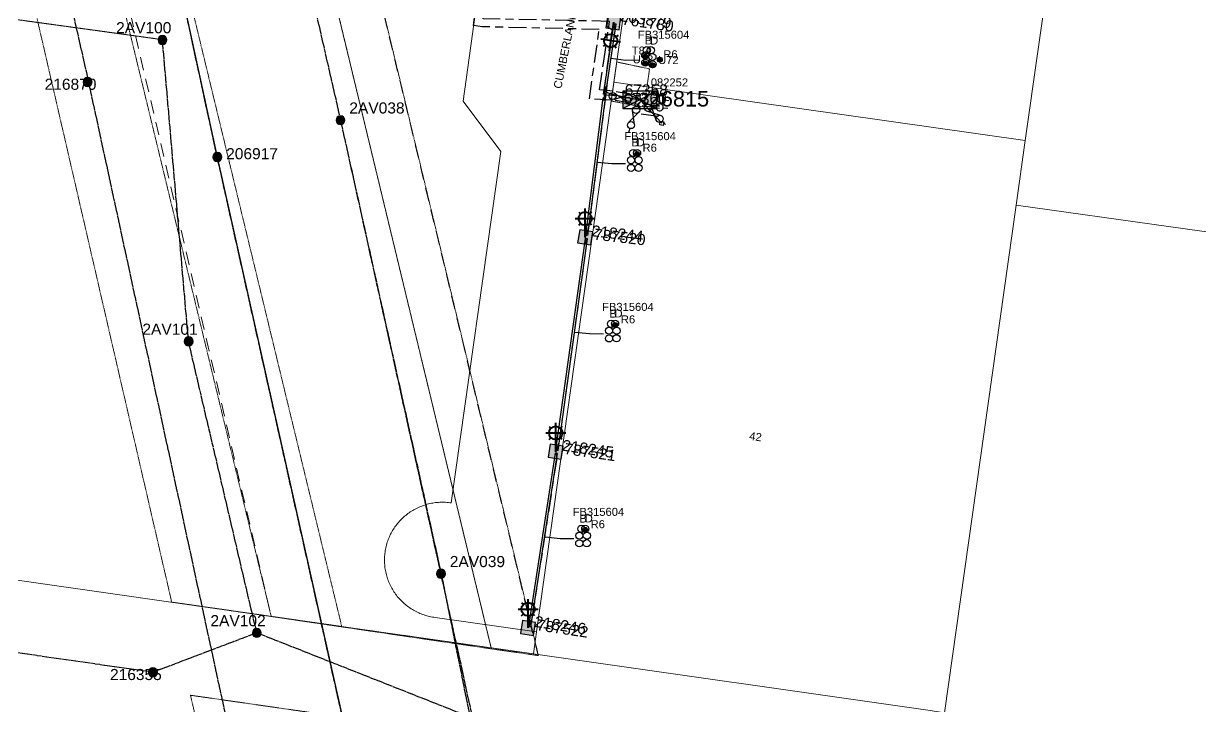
# Model space of a CAD drawing. Header units: metres. Extents: x 277863 to 282129, y 6130772 to 6135401.
# Drawn here: x 279346.1 to 279610.9, y 6133431.6 to 6133585.4 of the extents above; entities that cross this region are included whole.
import ezdxf
from ezdxf.enums import TextEntityAlignment as Align

# ---------------------------------------------------------------- set-up
doc = ezdxf.new("R2010")
doc.units = ezdxf.units.M
for name, pattern in [('Cable Exist OH', [1, 1, 0]), ('Cable Exist UG', [8.2, 4, -1.2, 1.8, -1.2]), ('Dash', [5, 3, -2]), ('HIDDEN', [0.375, 0.25, -0.125]), ('HIDDEN2', [0.1875, 0.125, -0.0625])]:
    doc.linetypes.add(name, pattern=pattern)
doc.layers.get('0').update_dxf_attribs({"color": 6})
for name, color, linetype, lineweight in [('Cadastre Easements_SP_EXT', 9, 'Continuous', 5), ('Cadastre Land Parcels_SP_EXT', 9, 'Continuous', 5), ('Cadastre Other Property_SP_EXT', 9, 'HIDDEN', 5), ('Cadastre Roads_SP_EXT', 9, 'Continuous', 5)]:
    doc.layers.add(name, color=color, linetype=linetype, lineweight=lineweight)
for name, color, linetype in [('Duct_SP_EXT', 7, 'Continuous'), ('Equip_HV_EXT', 7, 'Continuous'), ('Equip_LV_EXT', 7, 'Continuous'), ('Equip_SP_SL_EXT', 7, 'Continuous'), ('Mains_HV_EXT', 7, 'Continuous'), ('Mains_LV_EXT', 7, 'Continuous'), ('Mains_SL_EXT', 7, 'Continuous'), ('Mains_TR_EXT', 7, 'Continuous'), ('Services_SP_EXT', 7, 'Continuous'), ('Sub_SP_EXT', 7, 'Continuous'), ('SupportsOH_SP_TR_HV_LV_SL_EXT', 7, 'Continuous'), ('SupportsUG_SP_LV_SL_EXT', 7, 'Continuous'), ('Trench_SP_EXT', 7, 'Continuous')]:
    doc.layers.add(name, color=color, linetype=linetype)
doc.styles.add('COLUMN_LABEL', font='arial.ttf')
doc.styles.add('iecARIAL', font='arial.ttf', dxfattribs={"height": 2})
doc.styles.add('POLE_LABEL', font='arial.ttf')
doc.styles.get("Standard").update_dxf_attribs({"font": 'arial.ttf'})
doc.styles.add('SWITCH_LABEL', font='arial.ttf', dxfattribs={"height": 2.5})
doc.linetypes.add('Cable E OH', pattern='A,9.4,["E",Standard,S=1.7,R=0,X=0,Y=-1],0', length=9.4)

# ---------------------------------------------------------------- blocks, each defined once
blk = doc.blocks.new('SUB_PADMOUNT_EXT')
for points in [[(0, 0), (-3.84, 1.92), (-3.84, -1.92)], [(0, 0), (3.84, 1.92), (3.84, -1.92)]]:
    blk.add_hatch(color=256).paths.add_polyline_path(points)
for p, q in [((3.84, 1.92), (-3.84, -1.92)), ((-3.84, 1.92), (3.84, -1.92))]:
    blk.add_line(p, q)
blk.add_lwpolyline([(-3.84, -1.92), (3.84, -1.92), (3.84, 1.92), (-3.84, 1.92)], close=True)
for tag, height, flags, p in [('ASSET_NUM', 3.5, 8, (2, 2)), ('STREET_CODE', 0.2, 9, (1.5, 0)), ('CONSTRUCTED_VOLTAGE', 0.2, 9, (1.5, -0.2)), ('OPERATING_VOLTAGE', 0.2, 9, (1.5, -0.6)), ('ORIENTATION', 0.2, 9, (1.5, -0.8)), ('OWNED_BY', 0.2, 9, (1.5, -1)), ('OPERATED_BY', 0.2, 9, (1.5, -1.2)), ('SECONDARY_VOLTAGE', 0.2, 9, (1.5, -1.6)), ('STATE', 0.2, 9, (1.5, -1.8)), ('SUBSTATION_TYPE', 0.2, 9, (1.5, -2.2)), ('NO_PHASES', 0.2, 9, (1.5, -0.4)), ('MAINTAINED_BY', 0.2, 9, (1.5, -1.4)), ('PARENT', 0.2, 9, (1.5, -2)), ('USAGE', 0.2, 9, (1.5, -2.4)), ('LEGEND', 0.2, 9, (1.5, -2.6)), ('STREETNAME', 0.2, 9, (1.5, -3)), ('SUBURB', 0.2, 9, (1.5, -3.2)), ('Z', 0.2, 1, (1.5, -3.6)), ('LOCATION', 0.2, 9, (1.5, -2.8)), ('NOTES', 0.2, 9, (1.5, -3.4))]:
    blk.add_attdef(tag, text='', height=height, dxfattribs=dict(flags=flags)).set_placement(p, align=Align.MIDDLE_LEFT)
blk = doc.blocks.new('COLUMN_EXT')
blk.add_hatch(color=256).paths.add_polyline_path([(-1.49, 1.48), (-1.49, -1.49), (1.48, -1.49), (1.48, 1.48)])
blk.add_lwpolyline([(-1.49, -1.49), (1.48, -1.49), (1.48, 1.48), (-1.49, 1.48)], close=True)
for tag, height, style, flags, p in [('ASSET_NUM', 2.5, 'COLUMN_LABEL', 8, (2, 2)), ('STRUCTURE_PLANT_NUMBER', 0.2, 'POLE_LABEL', 9, (1.81, 0.03)), ('STREET_CODE', 0.2, 'COLUMN_LABEL', 9, (1.81, -0.2))]:
    blk.add_attdef(tag, text='', height=height, dxfattribs=dict(style=style, flags=flags)).set_placement(p, align=Align.MIDDLE_LEFT)
at = {"flags": 1}
blk.add_attdef('Z', (1.81, -2.35), '', height=0.2, dxfattribs=at)
at = {"flags": 9}
for tag, p in [('COLUMN_TYPE', (1.81, -0.4)), ('OWNED_BY', (1.81, -0.6)), ('STATE', (1.81, -0.8)), ('USAGE', (1.81, -1)), ('STREETNAME', (1.81, -1.6)), ('SUBURB', (1.81, -1.8)), ('LEGEND', (1.81, -1.2)), ('LOCATION', (1.81, -1.4)), ('NOTES', (1.81, -2))]:
    blk.add_attdef(tag, text='', height=0.2, dxfattribs=at).set_placement(p, align=Align.MIDDLE_LEFT)
blk = doc.blocks.new('DUCT_EXT')
blk.add_circle((0, 0.8), 0.8)
at = {"flags": 1}
blk.add_attdef('Z', (0, 0), '', height=0.2, dxfattribs=at)
at = {"flags": 9}
for tag, p in [('DUCT_CODE', (0, 0)), ('XSECT_TYPE', (0, -0.2)), ('STATE', (0, -0.6)), ('FB_REFERENCE', (0, -0.4)), ('NOTES', (0, -0.8))]:
    blk.add_attdef(tag, text='', height=0.2, dxfattribs=at).set_placement(p, align=Align.MIDDLE_LEFT)
blk = doc.blocks.new('SL_LANTERN_EXT')
at = {"lineweight": 40}
for p, q in [((-1.46, 5.68), (-1.06, 5.28)), ((0, 1.97), (0, 6.47)), ((1.46, 5.68), (1.06, 5.28)), ((-2.25, 4.22), (2.25, 4.22)), ((-1.46, 2.76), (-1.06, 3.16)), ((0, 0), (0, 2.72)), ((1.46, 2.76), (1.06, 3.16))]:
    blk.add_line(p, q, dxfattribs=at)
blk.add_circle((0, 4.22), 1.5, dxfattribs=at)
at = {"style": 'iecARIAL', "flags": 8}
blk.add_attdef('ASSET_NUM', (1.5, 1.5), '', height=2.5, dxfattribs=at)
for tag, p, height, flags in [('OPERATING_VOLTAGE', (0.98, -1.65), 0.2, 9), ('ORIENTATION', (0.98, -1.85), 0.2, 9), ('OWNED_BY', (0.98, -2.05), 0.2, 9), ('STATE', (0.98, -2.25), 0.2, 9), ('CONSTRUCTED_VOLTAGE', (0.98, -0.65), 0.2, 9), ('CONTROL_TYPE', (0.98, -0.85), 0.2, 9), ('LANTERN_PURPOSE', (0.98, -1.05), 0.2, 9), ('LANTERN_TYPE', (0.98, -1.25), 0.2, 9), ('NO_PHASES', (0.98, -1.45), 0.2, 9), ('USAGE', (0.98, -2.45), 0.2, 9), ('CEXIST', (0.98, -2.65), 0.2, 9), ('LNUMBER', (2.18, -3.25), 2.5, 8), ('CNEW', (0.98, -2.85), 0.2, 9), ('CNUMBER', (0.98, -3.05), 0.2, 9), ('CREMOVE', (0.98, -3.25), 0.2, 9), ('CREPLACE', (0.98, -3.45), 0.2, 9), ('LKINGHEIGHT', (0.98, -3.65), 0.2, 9), ('LBRACKET', (0.98, -3.85), 0.2, 9), ('LBRACKETVOCAB', (0.98, -4.05), 0.2, 9), ('LCATEGORY', (0.98, -4.25), 0.2, 9), ('LCHARGE1', (0.98, -4.45), 0.2, 9), ('LCHARGE1PERCENT', (0.98, -4.65), 0.2, 9), ('LCHARGE2', (0.98, -4.85), 0.2, 9), ('LCHARGE2PERCENT', (0.98, -5.05), 0.2, 9), ('LCHARGE3', (0.98, -5.25), 0.2, 9), ('LCHARGE3PERCENT', (0.98, -5.45), 0.2, 9), ('LEXIST', (0.98, -5.65), 0.2, 9), ('LLAMP', (0.98, -5.85), 0.2, 9), ('LLAMPVOCAB', (0.98, -6.05), 0.2, 9), ('LMAST', (0.98, -6.25), 0.2, 9), ('LMASTVOCAB', (0.98, -6.45), 0.2, 9), ('LNEW', (0.98, -6.65), 0.2, 9), ('LANTNUMBER', (0.98, -6.85), 0.2, 9), ('LOUTREACH', (0.98, -7.25), 0.2, 9), ('LOUTREACHVOCAB', (0.98, -7.45), 0.2, 9), ('LRATECODE', (0.98, -7.65), 0.2, 9), ('LREMOVE', (0.98, -7.85), 0.2, 9), ('LREPLACE', (0.98, -8.05), 0.2, 9), ('STREETNAME', (0.98, -9.25), 0.2, 9), ('SUBURB', (0.98, -9.45), 0.2, 1), ('LTYPE', (0.98, -8.25), 0.2, 9), ('LTYPEVOCAB', (0.98, -8.45), 0.2, 9), ('LEGEND', (0.98, -8.65), 0.2, 9), ('LOCATION', (0.98, -8.85), 0.2, 9), ('NOTES', (0.98, -9.05), 0.2, 9)]:
    blk.add_attdef(tag, p, '', height=height, dxfattribs=dict(flags=flags))
blk = doc.blocks.new('CCP_EXT')
at = {"flags": 9}
blk.add_attdef('NOTES', text='', height=0.2, dxfattribs=at).set_placement((0, -2), align=Align.MIDDLE_LEFT)
blk.add_wipeout([(0, 0.57), (0.57, 0), (0, -0.57), (-0.57, 0)])
blk.add_lwpolyline([(-0.57, 0), (0, 0.57), (0.57, 0), (0, -0.57), (-0.57, 0)])
at = {"flags": 1}
blk.add_attdef('Z', (0, 0), '', height=0.2, dxfattribs=at)
at = {"flags": 9}
for tag, p in [('CCP_TYPE', (0, 0)), ('CONSTRUCTED_VOLTAGE', (0, -0.2)), ('OPERATING_VOLTAGE', (0, -0.6)), ('ORIENTATION', (0, -0.8)), ('OWNED_BY', (0, -1)), ('STATE', (0, -1.8)), ('NO_PHASES', (0, -0.4)), ('USAGE', (0, -1.2)), ('LEGEND', (0, -1.4)), ('LIFE_SUPPORT', (0, -1.6))]:
    blk.add_attdef(tag, text='', height=0.2, dxfattribs=at).set_placement(p, align=Align.MIDDLE_LEFT)
blk = doc.blocks.new('POLE_EXT')
blk.add_hatch(color=256).paths.add_polyline_path([(-1, 0, 1), (1, 0, 1)])
blk.add_lwpolyline([(-1, 0, 1), (1, 0, 1)], format="xyb", close=True)
for tag, height, flags, p in [('pNumber', 2.5, 8, (-17.84, 2.07)), ('OWNED_BY', 0.2, 9, (1.35, -0.4)), ('SPECIAL_USE', 0.2, 9, (1.35, -0.8)), ('STATE', 0.2, 9, (1.35, -1)), ('cLV', 0.2, 9, (1.35, -1.4)), ('hDepth', 0.2, 9, (1.35, -1.6)), ('hDia', 0.2, 9, (1.35, -1.8)), ('cHV', 0.2, 9, (1.35, -2)), ('PARENT', 0.2, 9, (1.35, -0.6)), ('USAGE', 0.2, 9, (1.35, -1.2)), ('LBRACKET', 0.2, 9, (1.35, -2.2)), ('LExisting', 0.2, 9, (1.35, -2.4)), ('LANTNUMBER', 0.2, 9, (1.35, -2.6)), ('cLinedev', 0.2, 9, (1.35, -3.4)), ('pExisting', 0.2, 9, (1.35, -3.8)), ('pFooting', 0.2, 9, (1.35, -4.4)), ('pNew', 0.2, 9, (1.35, -4.6)), ('pRelocate', 0.2, 9, (1.35, -5)), ('pRemove', 0.2, 9, (1.35, -5.2)), ('pReplace', 0.2, 9, (1.35, -5.4)), ('LOther', 0.2, 9, (1.35, -2.8)), ('LRemove', 0.2, 9, (1.35, -3)), ('LEGEND', 0.2, 9, (1.35, -3.2)), ('LOCATION', 0.2, 9, (1.35, -3.6)), ('PFNUMBER', 0.2, 9, (1.35, -4)), ('NEWPFNUMBER', 0.2, 9, (1.35, -4.2)), ('pStay', 0.2, 9, (1.35, -5.6)), ('pType', 0.2, 9, (1.35, -5.8)), ('cspan', 0.2, 9, (1.35, -6)), ('STREETNAME', 0.2, 9, (1.35, -6.2)), ('SUBURB', 0.2, 9, (1.35, -6.4)), ('OPERATED_BY', 0.2, 9, (1.36, -7.01)), ('NOTES', 0.2, 9, (1.35, -6.6)), ('MAINTAINED_BY', 0.2, 9, (1.36, -6.81))]:
    blk.add_attdef(tag, text='', height=height, dxfattribs=dict(flags=flags)).set_placement(p, align=Align.MIDDLE_LEFT)
at = {"style": 'POLE_LABEL'}
for tag, height, flags, p in [('ASSET_NUM', 2.5, 8, (2, 2)), ('STRUCTURE_PLANT_NUMBER', 0.2, 9, (1.35, 0.03)), ('STREET_CODE', 0.2, 9, (1.35, -0.2))]:
    blk.add_attdef(tag, text='', height=height, dxfattribs=dict(at, flags=flags)).set_placement(p, align=Align.MIDDLE_LEFT)
at = {"flags": 1}
blk.add_attdef('Z', (1.35, -7.33), '', height=0.2, dxfattribs=at)
blk = doc.blocks.new('LV_UG_DFUSE_CLOSED_EXT')
for points in [[(1, 0), (0, 0)], [(5.04, 0.73), (2.16, -0.72)], [(5.05, -0.71), (2.16, 0.72)], [(6.2, 0.01), (7.2, 0.01)]]:
    blk.add_lwpolyline(points)
for centre in [(1.8, 0), (5.4, 0.01)]:
    blk.add_circle(centre, 0.8)
at = {"flags": 9}
for tag, p in [('ACTUAL_STATUS', (0, 0)), ('CONSTRUCTED_VOLTAGE', (0, -0.2)), ('OPERATING_VOLTAGE', (0, -0.6)), ('ORIENTATION', (0, -0.8)), ('STATE', (0, -1)), ('SWITCH_TYPE', (0, -1.2)), ('NO_PHASES', (0, -0.4)), ('USAGE', (0, -1.4)), ('NOTES', (0, -1.6))]:
    blk.add_attdef(tag, text='', height=0.2, dxfattribs=at).set_placement(p, align=Align.MIDDLE_LEFT)
at = {"flags": 1}
blk.add_attdef('Z', (0, 0), '', height=0.2, dxfattribs=at)
blk = doc.blocks.new('SWG_HOLEC_SU_EXT')
blk.add_line((1.8, -2), (5.8, -2))
for points in [[(1, 0), (0, 0)], [(6.6, 0), (7.6, 0)]]:
    blk.add_lwpolyline(points)
for points in [[(1.8, -0.8, 1), (1.8, 0.8, 1)], [(5.8, -0.8, 1), (5.8, 0.8, 1)]]:
    blk.add_lwpolyline(points, format="xyb", close=True)
at = {"style": 'SWITCH_LABEL', "flags": 8}
blk.add_attdef('ASSET_NUM', text='', height=2.5, rotation=179.9544, dxfattribs=at).set_placement((-2.4, 0), align=Align.MIDDLE_LEFT)
at = {"flags": 1}
blk.add_attdef('Z', (0, 0), '', height=0.2, dxfattribs=at)
at = {"flags": 9}
for tag, p in [('ACTUAL_STATUS', (0, -0.4)), ('CONSTRUCTED_VOLTAGE', (0, -0.6)), ('OPERATING_VOLTAGE', (0, -1)), ('ORIENTATION', (0, -1.2)), ('OWNED_BY', (0, -1.4)), ('STATE', (0, -1.8)), ('SWITCH_TYPE', (0, -2)), ('STREETNAME', (0, -2.6)), ('NO_PHASES', (0, -0.8)), ('PARENT', (0, -1.6)), ('USAGE', (0, -2.2)), ('LOCATION', (0, -2.4)), ('SUBURB', (0, -2.8)), ('NOTES', (0, -3))]:
    blk.add_attdef(tag, text='', height=0.2, dxfattribs=at).set_placement(p, align=Align.MIDDLE_LEFT)
at = {"style": 'SWITCH_LABEL', "flags": 9}
blk.add_attdef('STREET_CODE', text='', height=0.2, dxfattribs=at).set_placement((0, -0.2), align=Align.MIDDLE_LEFT)
blk = doc.blocks.new('CABLE_LARGE_EXT')
h = blk.add_hatch(color=256)
edge = h.paths.add_edge_path()
edge.add_arc((0, 0.55), 0.55, 0, 360)
blk.add_circle((0, 0.55), 0.55)
at = {"flags": 1}
blk.add_attdef('Z', (0, 0), '', height=0.2, dxfattribs=at)
at = {"flags": 9}
for tag, p in [('COND_CODE', (0, 0)), ('STATE', (0, -0.4)), ('XSECT_SIZE', (0, -0.6)), ('FB_REFERENCE', (0, -0.2)), ('NOTES', (0, -0.8))]:
    blk.add_attdef(tag, text='', height=0.2, dxfattribs=at).set_placement(p, align=Align.MIDDLE_LEFT)

msp = doc.modelspace()

# ---------------------------------------------------------------- linework, layer by layer
at = {"layer": 'Cadastre Easements_SP_EXT', "linetype": 'Dash'}
msp.add_lwpolyline([(279294.92, 6133910.04), (279366.77, 6133602.22), (279366.78, 6133602.17), (279401.85, 6133451.91), (279461.82, 6133443.33), (279422.98, 6133604.97), (279422.98, 6133604.97), (279422.74, 6133605.99), (279351.6, 6133902.07)], dxfattribs=at)
at = {"layer": 'Cadastre Land Parcels_SP_EXT', "linetype": 'Continuous'}
for points in [[(279569.42, 6133544.52), (279912.12, 6133496.47), (279926.09, 6133596.1), (279583.43, 6133644.15), (279582.62, 6133638.34), (279577.04, 6133598.71), (279571.46, 6133559.07), (279569.42, 6133544.52)], [(279478.92, 6133572.16), (279571.46, 6133559.07), (279577.04, 6133598.71), (279484.51, 6133611.84), (279478.92, 6133572.16)], [(279460.81, 6133443.47), (279461.82, 6133443.33), (279550.06, 6133430.7), (279553.34, 6133430.23), (279569.42, 6133544.52), (279571.46, 6133559.07), (279478.92, 6133572.16), (279476.28, 6133553.39), (279461.51, 6133448.43), (279460.81, 6133443.47)], [(279896.04, 6133381.8), (279912.12, 6133496.47), (279569.42, 6133544.52), (279553.34, 6133430.23), (279896.04, 6133381.8)]]:
    msp.add_lwpolyline(points, close=True, dxfattribs=at)
msp.add_lwpolyline([(279223.54, 6133477.42), (279401.85, 6133451.91), (279460.81, 6133443.47), (279461.51, 6133448.43), (279438.73, 6133451.68), (279438.41, 6133451.73), (279438.09, 6133451.78), (279437.78, 6133451.84), (279437.46, 6133451.91), (279437.15, 6133451.98), (279436.84, 6133452.07), (279436.53, 6133452.16), (279436.22, 6133452.25), (279435.91, 6133452.36), (279435.61, 6133452.47), (279435.31, 6133452.59), (279435.02, 6133452.72), (279434.72, 6133452.86), (279434.43, 6133453), (279434.15, 6133453.15), (279433.87, 6133453.31), (279433.59, 6133453.47), (279433.32, 6133453.64), (279433.05, 6133453.82), (279432.78, 6133454.01), (279432.52, 6133454.2), (279432.27, 6133454.39), (279432.02, 6133454.6), (279431.77, 6133454.81), (279431.53, 6133455.02), (279431.3, 6133455.24), (279431.07, 6133455.47), (279430.84, 6133455.7), (279430.63, 6133455.94), (279430.41, 6133456.19), (279430.21, 6133456.43), (279430.01, 6133456.69), (279429.82, 6133456.95), (279429.63, 6133457.21), (279429.45, 6133457.48), (279429.28, 6133457.75), (279429.11, 6133458.03), (279428.95, 6133458.31), (279428.8, 6133458.59), (279428.65, 6133458.88), (279428.51, 6133459.17), (279428.38, 6133459.47), (279428.26, 6133459.76), (279428.14, 6133460.06), (279428.04, 6133460.37), (279427.93, 6133460.67), (279427.84, 6133460.98), (279427.76, 6133461.29), (279427.68, 6133461.61), (279427.61, 6133461.92), (279427.55, 6133462.24), (279427.49, 6133462.56), (279427.44, 6133462.88), (279427.4, 6133463.2), (279427.37, 6133463.52), (279427.35, 6133463.84), (279427.34, 6133464.16), (279427.33, 6133464.48), (279427.33, 6133464.81), (279427.34, 6133465.13), (279427.36, 6133465.45), (279427.38, 6133465.77), (279427.42, 6133466.09), (279427.46, 6133466.41), (279427.5, 6133466.73), (279427.56, 6133467.05), (279427.63, 6133467.37), (279427.7, 6133467.68), (279427.78, 6133467.99), (279427.87, 6133468.3), (279427.96, 6133468.61), (279428.07, 6133468.92), (279428.18, 6133469.22), (279428.3, 6133469.52), (279428.42, 6133469.82), (279428.55, 6133470.11), (279428.69, 6133470.4), (279428.84, 6133470.69), (279429, 6133470.97), (279429.16, 6133471.25), (279429.33, 6133471.53), (279429.5, 6133471.8), (279429.68, 6133472.07), (279429.87, 6133472.33), (279430.07, 6133472.58), (279430.27, 6133472.84), (279430.47, 6133473.08), (279430.69, 6133473.33), (279430.91, 6133473.56), (279431.13, 6133473.79), (279431.36, 6133474.02), (279431.6, 6133474.24), (279431.84, 6133474.45), (279432.09, 6133474.66), (279432.34, 6133474.86), (279432.6, 6133475.06), (279432.86, 6133475.25), (279433.12, 6133475.43), (279433.39, 6133475.6), (279433.67, 6133475.77), (279433.95, 6133475.93), (279434.23, 6133476.09), (279434.52, 6133476.24), (279434.81, 6133476.38), (279435.1, 6133476.51), (279435.4, 6133476.64), (279435.7, 6133476.76), (279436, 6133476.87), (279436.31, 6133476.97), (279436.61, 6133477.07), (279436.92, 6133477.16), (279437.24, 6133477.24), (279437.55, 6133477.31), (279437.87, 6133477.38), (279438.18, 6133477.44), (279438.5, 6133477.49), (279438.82, 6133477.53), (279439.14, 6133477.56), (279439.47, 6133477.59), (279439.79, 6133477.6), (279440.11, 6133477.61), (279440.43, 6133477.62), (279440.76, 6133477.61), (279441.08, 6133477.6), (279441.4, 6133477.57), (279441.72, 6133477.54), (279442.04, 6133477.51), (279442.36, 6133477.46), (279453.5, 6133556.59), (279444.99, 6133567.92), (279448.2, 6133590.73)], dxfattribs=at)
at = {"layer": 'Cadastre Other Property_SP_EXT', "linetype": 'HIDDEN2'}
for points in [[(279285.2, 6133997.18), (279253.49, 6134001.58), (279379.46, 6133455.13), (279417.72, 6133449.64), (279285.2, 6133997.18)], [(279401.85, 6133451.91), (279451.37, 6133444.62), (279319.39, 6133992.33), (279269.39, 6133999.41), (279401.85, 6133451.91)], [(279451.37, 6133444.62), (279461.96, 6133443.1), (279330.27, 6133990.84), (279319.26, 6133992.49), (279451.37, 6133444.62)], [(279479.58, 6133576.73), (279478.34, 6133567.94), (279485.72, 6133566.58), (279486.95, 6133575.18), (279479.58, 6133576.73)], [(279507.72, 6132491.82), (279553.86, 6132485.28), (279537.6, 6132987.46), (279432.1, 6133427.21), (279383.69, 6133434.17), (279488.35, 6132979.63), (279507.72, 6132491.82)]]:
    msp.add_lwpolyline(points, close=True, dxfattribs=at)
at = {"layer": 'Cadastre Roads_SP_EXT', "linetype": 'Continuous'}
msp.add_lwpolyline([(279448.2, 6133590.73), (279444.99, 6133567.92), (279453.5, 6133556.59), (279442.36, 6133477.46), (279442.04, 6133477.51), (279441.72, 6133477.54), (279441.4, 6133477.57), (279441.08, 6133477.6), (279440.76, 6133477.61), (279440.43, 6133477.62), (279440.11, 6133477.61), (279439.79, 6133477.6), (279439.47, 6133477.59), (279439.14, 6133477.56), (279438.82, 6133477.53), (279438.5, 6133477.49), (279438.18, 6133477.44), (279437.87, 6133477.38), (279437.55, 6133477.31), (279437.24, 6133477.24), (279436.92, 6133477.16), (279436.61, 6133477.07), (279436.31, 6133476.97), (279436, 6133476.87), (279435.7, 6133476.76), (279435.4, 6133476.64), (279435.1, 6133476.51), (279434.81, 6133476.38), (279434.52, 6133476.24), (279434.23, 6133476.09), (279433.95, 6133475.93), (279433.67, 6133475.77), (279433.39, 6133475.6), (279433.12, 6133475.43), (279432.86, 6133475.25), (279432.6, 6133475.06), (279432.34, 6133474.86), (279432.09, 6133474.66), (279431.84, 6133474.45), (279431.6, 6133474.24), (279431.36, 6133474.02), (279431.13, 6133473.79), (279430.91, 6133473.56), (279430.69, 6133473.33), (279430.47, 6133473.08), (279430.27, 6133472.84), (279430.07, 6133472.58), (279429.87, 6133472.33), (279429.68, 6133472.07), (279429.5, 6133471.8), (279429.33, 6133471.53), (279429.16, 6133471.25), (279429, 6133470.97), (279428.84, 6133470.69), (279428.69, 6133470.4), (279428.55, 6133470.11), (279428.42, 6133469.82), (279428.3, 6133469.52), (279428.18, 6133469.22), (279428.07, 6133468.92), (279427.96, 6133468.61), (279427.87, 6133468.3), (279427.78, 6133467.99), (279427.7, 6133467.68), (279427.63, 6133467.37), (279427.56, 6133467.05), (279427.5, 6133466.73), (279427.46, 6133466.41), (279427.42, 6133466.09), (279427.38, 6133465.77), (279427.36, 6133465.45), (279427.34, 6133465.13), (279427.33, 6133464.81), (279427.33, 6133464.48), (279427.34, 6133464.16), (279427.35, 6133463.84), (279427.37, 6133463.52), (279427.4, 6133463.2), (279427.44, 6133462.88), (279427.49, 6133462.56), (279427.55, 6133462.24), (279427.61, 6133461.92), (279427.68, 6133461.61), (279427.76, 6133461.29), (279427.84, 6133460.98), (279427.93, 6133460.67), (279428.04, 6133460.37), (279428.14, 6133460.06), (279428.26, 6133459.76), (279428.38, 6133459.47), (279428.51, 6133459.17), (279428.65, 6133458.88), (279428.8, 6133458.59), (279428.95, 6133458.31), (279429.11, 6133458.03), (279429.28, 6133457.75), (279429.45, 6133457.48), (279429.63, 6133457.21), (279429.82, 6133456.95), (279430.01, 6133456.69), (279430.21, 6133456.43), (279430.41, 6133456.19), (279430.63, 6133455.94), (279430.84, 6133455.7), (279431.07, 6133455.47), (279431.3, 6133455.24), (279431.53, 6133455.02), (279431.77, 6133454.81), (279432.02, 6133454.6), (279432.27, 6133454.39), (279432.52, 6133454.2), (279432.78, 6133454.01), (279433.05, 6133453.82), (279433.32, 6133453.64), (279433.59, 6133453.47), (279433.87, 6133453.31), (279434.15, 6133453.15), (279434.43, 6133453), (279434.72, 6133452.86), (279435.02, 6133452.72), (279435.31, 6133452.59), (279435.61, 6133452.47), (279435.91, 6133452.36), (279436.22, 6133452.25), (279436.53, 6133452.16), (279436.84, 6133452.07), (279437.15, 6133451.98), (279437.46, 6133451.91), (279437.78, 6133451.84), (279438.09, 6133451.78), (279438.41, 6133451.73), (279438.73, 6133451.68), (279461.51, 6133448.43), (279476.28, 6133553.39), (279476.28, 6133553.39), (279478.92, 6133572.16), (279484.51, 6133611.84)], dxfattribs=at)
msp.add_lwpolyline([(279893.62, 6133364.51), (279896.04, 6133381.8), (279553.34, 6133430.23), (279550.06, 6133430.7), (279461.82, 6133443.33), (279460.81, 6133443.47), (279401.85, 6133451.91), (279223.54, 6133477.42), (279223.14, 6133477.48), (279221.69, 6133467.23), (279220.26, 6133457.12), (279218.15, 6133442.26), (279297.38, 6133431.05), (279302.33, 6133430.35), (279548.64, 6133395.49), (279651.95, 6133380.86), (279759.77, 6133365.6), (279891.17, 6133347), (279893.62, 6133364.51)], close=True, dxfattribs=at)
at = {"layer": 'Duct_SP_EXT'}
for p, q in [((279476.8, 6133570.8), (279478.94, 6133585.28)), ((279477.27, 6133570.73), (279479.41, 6133585.21)), ((279478.94, 6133585.28), (279479.17, 6133585.25)), ((279479.41, 6133585.21), (279479.17, 6133585.25)), ((279472.63, 6133537.74), (279476.55, 6133568.65)), ((279473.1, 6133537.68), (279477.02, 6133568.59)), ((279476.55, 6133568.65), (279476.79, 6133568.62)), ((279477.02, 6133568.59), (279476.79, 6133568.62)), ((279476.8, 6133570.8), (279477.04, 6133570.77)), ((279477.27, 6133570.73), (279477.04, 6133570.77)), ((279465.9, 6133489.33), (279472.52, 6133536.99)), ((279466.37, 6133489.27), (279473, 6133536.92)), ((279472.52, 6133536.99), (279472.76, 6133536.96)), ((279472.63, 6133537.74), (279472.86, 6133537.71)), ((279473, 6133536.92), (279472.76, 6133536.96)), ((279473.1, 6133537.68), (279472.86, 6133537.71)), ((279465.9, 6133489.33), (279466.13, 6133489.3)), ((279466.37, 6133489.27), (279466.13, 6133489.3)), ((279459.76, 6133449.66), (279465.8, 6133488.64)), ((279460.24, 6133449.58), (279466.27, 6133488.56)), ((279465.8, 6133488.64), (279466.03, 6133488.6)), ((279466.27, 6133488.56), (279466.03, 6133488.6)), ((279459.76, 6133449.66), (279460, 6133449.62)), ((279460.24, 6133449.58), (279460, 6133449.62))]:
    msp.add_line(p, q, dxfattribs=at)
for points in [[(279484.67, 6133577.16), (279481.59, 6133577.1), (279478.28, 6133577.54)], [(279481.55, 6133553.84), (279478.49, 6133553.78), (279475.18, 6133554.12)], [(279476.57, 6133515.48), (279473.47, 6133515.51), (279470.17, 6133515.84)], [(279469.91, 6133469.35), (279466.85, 6133469.38), (279463.53, 6133469.76)]]:
    msp.add_lwpolyline(points, dxfattribs=at)
at = {"layer": 'Mains_HV_EXT', "linetype": 'Cable Exist OH'}
for points in [[(279398.6, 6133448.21), (279383.24, 6133513.85), (279377.38, 6133581.7), (279280.03, 6133595.17)], [(279398.6, 6133448.21), (279375.23, 6133439.34), (279320.78, 6133447.16)], [(279826.09, 6133360.32), (279761.39, 6133369.38), (279704.95, 6133377.4), (279622.63, 6133388.93), (279569.6, 6133396.65), (279496.95, 6133421.93), (279446.55, 6133429.25), (279398.6, 6133448.21)]]:
    msp.add_lwpolyline(points, dxfattribs=at)
at = {"layer": 'Mains_HV_EXT', "linetype": 'Cable Exist UG'}
for points in [[(279484.76, 6133568.21), (279483.17, 6133567.35), (279483.17, 6133567.35), (279478.54, 6133568.16), (279473.43, 6133568.46), (279474.57, 6133576.64), (279475.63, 6133584.05), (279449.32, 6133584.67), (279447.38, 6133584.97), (279447.73, 6133587.89), (279446.47, 6133588.02)], [(279484.76, 6133568.21), (279483.42, 6133569.34), (279483.42, 6133569.34), (279478.79, 6133570.15), (279475.73, 6133570.49), (279475.73, 6133570.49), (279476.58, 6133576.5), (279477.95, 6133585.88), (279449.53, 6133586.46), (279449.86, 6133588.26)]]:
    msp.add_lwpolyline(points, dxfattribs=at)
at = {"layer": 'Mains_LV_EXT', "linetype": 'Cable Exist UG'}
msp.add_lwpolyline([(279484.76, 6133568.21), (279476.6, 6133569.48), (279476.6, 6133569.48), (279477.58, 6133576.42), (279478.66, 6133583.85), (279477.37, 6133584.69), (279477.69, 6133586.74), (279479.11, 6133587.38), (279481.33, 6133603.54), (279481.22, 6133607.08)], dxfattribs=at)
at = {"layer": 'Mains_SL_EXT', "linetype": 'Cable Exist UG'}
for points in [[(279478.83, 6133585.68), (279479.13, 6133583.82), (279479.13, 6133583.82), (279477.42, 6133572.17), (279477.18, 6133570), (279477.18, 6133570), (279473.24, 6133539.42), (279472.47, 6133537.26)], [(279472.47, 6133537.26), (279472.72, 6133535.45), (279472.72, 6133535.45), (279466.55, 6133490.96), (279465.84, 6133488.99)], [(279465.84, 6133488.99), (279466.07, 6133487.5), (279466.07, 6133487.5), (279460.47, 6133451.4), (279459.62, 6133449.32)]]:
    msp.add_lwpolyline(points, dxfattribs=at)
at = {"layer": 'Trench_SP_EXT', "linetype": 'Cable Exist UG'}
for points in [[(279476.7, 6133568.04), (279477.11, 6133571.23)], [(279477.07, 6133570.87), (279477.12, 6133570.32), (279477.26, 6133570.05), (279477.61, 6133569.77), (279478, 6133569.61), (279480.85, 6133568.95)]]:
    msp.add_lwpolyline(points, dxfattribs=at)

# ---------------------------------------------------------------- block references
at = {"layer": 'Duct_SP_EXT'}
for name, p in [('DUCT_EXT', (279486.35, 6133578.6)), ('DUCT_EXT', (279487.24, 6133578.59)), ('DUCT_EXT', (279485.99, 6133577.4)), ('DUCT_EXT', (279485.99, 6133575.78)), ('CABLE_LARGE_EXT', (279486, 6133577.43)), ('CABLE_LARGE_EXT', (279486, 6133575.84)), ('DUCT_EXT', (279487.6, 6133577.06)), ('DUCT_EXT', (279487.61, 6133575.42)), ('CABLE_LARGE_EXT', (279487.61, 6133575.42)), ('CABLE_LARGE_EXT', (279489.26, 6133576.71)), ('DUCT_EXT', (279482.79, 6133553.82)), ('DUCT_EXT', (279483.25, 6133555.42)), ('DUCT_EXT', (279484.15, 6133555.45)), ('CABLE_LARGE_EXT', (279484.15, 6133555.45)), ('DUCT_EXT', (279484.49, 6133553.83)), ('DUCT_EXT', (279482.79, 6133552.09)), ('DUCT_EXT', (279484.49, 6133552.1)), ('DUCT_EXT', (279478.29, 6133516.99)), ('DUCT_EXT', (279479.2, 6133516.99)), ('DUCT_EXT', (279477.82, 6133515.44)), ('CABLE_LARGE_EXT', (279479.2, 6133516.99)), ('DUCT_EXT', (279479.53, 6133515.44)), ('DUCT_EXT', (279477.85, 6133513.7)), ('DUCT_EXT', (279479.52, 6133513.74)), ('DUCT_EXT', (279471.15, 6133469.3)), ('DUCT_EXT', (279471.6, 6133470.85)), ('DUCT_EXT', (279472.49, 6133470.86)), ('CABLE_LARGE_EXT', (279472.49, 6133470.86)), ('DUCT_EXT', (279472.85, 6133469.3)), ('DUCT_EXT', (279471.14, 6133467.57)), ('DUCT_EXT', (279472.84, 6133467.6))]:
    msp.add_blockref(name, p, dxfattribs=at)
at = {"layer": 'Equip_HV_EXT'}
ref = msp.add_blockref('SWG_HOLEC_SU_EXT', (279483.77, 6133569.19), dxfattribs=dict(at, rotation=351.6341140244479))
ref.add_attrib('ASSET_NUM', '67358', dxfattribs={"layer": '0', "height": 2.5, "style": 'SWITCH_LABEL'}).set_placement((279481.37, 6133570.44), align=Align.MIDDLE_LEFT)
at = {"layer": 'Equip_LV_EXT'}
for p, rotation in [((279484.02, 6133568.38), 172.5821285210473), ((279484.52, 6133567.64), 251.0295919549701)]:
    msp.add_blockref('LV_UG_DFUSE_CLOSED_EXT', p, dxfattribs=dict(at, rotation=rotation))
at = {"layer": 'Equip_SP_SL_EXT'}
ref = msp.add_blockref('SL_LANTERN_EXT', (279478.83, 6133585.68), dxfattribs=dict(at, rotation=171.6341140244476))
ref.add_attrib('ASSET_NUM', '203879', dxfattribs={"layer": '0', "height": 2.5, "rotation": 351.6341, "style": 'iecARIAL'}).set_placement((279480.33, 6133587.18), align=Align.MIDDLE_LEFT)
ref = msp.add_blockref('SL_LANTERN_EXT', (279472.47, 6133537.26), dxfattribs=at)
ref.add_attrib('ASSET_NUM', '218244', dxfattribs={"layer": '0', "height": 2.5, "rotation": 353.3801, "style": 'iecARIAL'}).set_placement((279473.97, 6133538.76), align=Align.MIDDLE_LEFT)
ref = msp.add_blockref('SL_LANTERN_EXT', (279465.84, 6133488.99), dxfattribs=at)
ref.add_attrib('ASSET_NUM', '218245', dxfattribs={"layer": '0', "height": 2.5, "rotation": 351.8049, "style": 'iecARIAL'}).set_placement((279467.34, 6133490.49), align=Align.MIDDLE_LEFT)
ref = msp.add_blockref('SL_LANTERN_EXT', (279459.62, 6133449.32), dxfattribs=at)
ref.add_attrib('ASSET_NUM', '218246', dxfattribs={"layer": '0', "height": 2.5, "rotation": 351.4257, "style": 'iecARIAL'}).set_placement((279461.12, 6133450.82), align=Align.MIDDLE_LEFT)
at = {"layer": 'Sub_SP_EXT'}
ref = msp.add_blockref('SUB_PADMOUNT_EXT', (279484.76, 6133568.21), dxfattribs=at)
ref.add_attrib('ASSET_NUM', '26815', dxfattribs={"layer": '0', "height": 3.5}).set_placement((279486.76, 6133568.46), align=Align.MIDDLE_LEFT)
at = {"layer": 'SupportsOH_SP_TR_HV_LV_SL_EXT'}
ref = msp.add_blockref('POLE_EXT', (279377.38, 6133581.7), dxfattribs=at)
ref.add_attrib('ASSET_NUM', '2AV100', dxfattribs={"layer": '0', "height": 2.5, "style": 'POLE_LABEL'}).set_placement((279379.38, 6133582.45), align=Align.BOTTOM_RIGHT)
ref = msp.add_blockref('POLE_EXT', (279360.53, 6133572.22), dxfattribs=at)
ref.add_attrib('ASSET_NUM', '216870', dxfattribs={"layer": '0', "height": 2.5, "style": 'POLE_LABEL'}).set_placement((279362.53, 6133572.97), align=Align.TOP_RIGHT)
ref = msp.add_blockref('POLE_EXT', (279417.42, 6133563.63), dxfattribs=at)
ref.add_attrib('ASSET_NUM', '2AV038', dxfattribs={"layer": '0', "height": 2.5, "style": 'POLE_LABEL'}).set_placement((279419.42, 6133564.38), align=Align.BOTTOM_LEFT)
ref = msp.add_blockref('POLE_EXT', (279389.71, 6133555.33), dxfattribs=at)
ref.add_attrib('ASSET_NUM', '206917', dxfattribs={"layer": '0', "height": 2.5, "style": 'POLE_LABEL'}).set_placement((279391.71, 6133556.08), align=Align.MIDDLE_LEFT)
ref = msp.add_blockref('POLE_EXT', (279383.29, 6133513.83), dxfattribs=at)
ref.add_attrib('ASSET_NUM', '2AV101', dxfattribs={"layer": '0', "height": 2.5, "style": 'POLE_LABEL'}).set_placement((279385.29, 6133514.58), align=Align.BOTTOM_RIGHT)
ref = msp.add_blockref('POLE_EXT', (279440.02, 6133461.52), dxfattribs=at)
ref.add_attrib('ASSET_NUM', '2AV039', dxfattribs={"layer": '0', "height": 2.5, "style": 'POLE_LABEL'}).set_placement((279442.02, 6133462.27), align=Align.BOTTOM_LEFT)
ref = msp.add_blockref('POLE_EXT', (279398.6, 6133448.21), dxfattribs=at)
ref.add_attrib('ASSET_NUM', '2AV102', dxfattribs={"layer": '0', "height": 2.5, "style": 'POLE_LABEL'}).set_placement((279400.6, 6133448.96), align=Align.BOTTOM_RIGHT)
ref = msp.add_blockref('POLE_EXT', (279375.23, 6133439.34), dxfattribs=at)
ref.add_attrib('ASSET_NUM', '216355', dxfattribs={"layer": '0', "height": 2.5, "style": 'POLE_LABEL'}).set_placement((279377.23, 6133440.09), align=Align.TOP_RIGHT)
at = {"layer": 'SupportsUG_SP_LV_SL_EXT'}
ref = msp.add_blockref('COLUMN_EXT', (279478.83, 6133585.68), dxfattribs=dict(at, rotation=171.6341140244476))
ref.add_attrib('ASSET_NUM', '761780', dxfattribs={"layer": '0', "height": 2.5, "rotation": 351.6341, "style": 'COLUMN_LABEL'}).set_placement((279480.83, 6133586.43), align=Align.MIDDLE_LEFT)
ref = msp.add_blockref('COLUMN_EXT', (279472.47, 6133537.26), dxfattribs=dict(at, rotation=81.19448657157291))
ref.add_attrib('ASSET_NUM', '787520', dxfattribs={"layer": '0', "height": 2.5, "rotation": 353.3801, "style": 'COLUMN_LABEL'}).set_placement((279474.47, 6133538.01), align=Align.MIDDLE_LEFT)
ref = msp.add_blockref('COLUMN_EXT', (279465.84, 6133488.99), dxfattribs=dict(at, rotation=170.8371486269139))
ref.add_attrib('ASSET_NUM', '787521', dxfattribs={"layer": '0', "height": 2.5, "rotation": 351.8049, "style": 'COLUMN_LABEL'}).set_placement((279467.84, 6133489.74), align=Align.MIDDLE_LEFT)
ref = msp.add_blockref('COLUMN_EXT', (279459.62, 6133449.32), dxfattribs=dict(at, rotation=81.42570318630099))
ref.add_attrib('ASSET_NUM', '787522', dxfattribs={"layer": '0', "height": 2.5, "rotation": 351.4257, "style": 'COLUMN_LABEL'}).set_placement((279461.62, 6133450.07), align=Align.MIDDLE_LEFT)

# ---------------------------------------------------------------- texts
at = {"layer": 'Cadastre Land Parcels_SP_EXT'}
msp.add_text('42', height=1.8, rotation=352.1303, dxfattribs=at).set_placement((279509.29, 6133491.7))
at = {"layer": 'Cadastre Other Property_SP_EXT'}
msp.add_text('082252', height=1.8, dxfattribs=at).set_placement((279487.23, 6133571.24))
at = {"layer": 'Cadastre Roads_SP_EXT'}
msp.add_text('CUMBERLAND AVE', height=1.8, rotation=78.6404, dxfattribs=at).set_placement((279467.09, 6133570.6))
at = {"layer": 'Duct_SP_EXT'}
for s, p in [('FB315604', (279484.31, 6133581.97)), ('B', (279485.89, 6133580.68)), ('D', (279487.08, 6133580.66)), ('T84', (279482.97, 6133578.41)), ('R6', (279490.05, 6133577.57)), ('U72', (279483.17, 6133576.43)), ('U72', (279488.88, 6133576.27)), ('FB315604', (279481.27, 6133559.14)), ('B', (279482.84, 6133557.73)), ('D', (279484.03, 6133557.73)), ('R6', (279485.38, 6133556.54)), ('FB315604', (279476.28, 6133520.7)), ('B', (279477.9, 6133519.17)), ('D', (279479.06, 6133519.21)), ('R6', (279480.5, 6133517.89)), ('FB315604', (279469.64, 6133474.56)), ('B', (279471.17, 6133473.04)), ('D', (279472.37, 6133473.08)), ('R6', (279473.7, 6133471.78))]:
    msp.add_text(s, height=1.8, dxfattribs=at).set_placement(p)

# ---------------------------------------------------------------- next in the draw order: block references
at = {"layer": 'Services_SP_EXT', "rotation": 36.00000006831309}
msp.add_blockref('CCP_EXT', (279489.71, 6133562.93), dxfattribs=at)

# ---------------------------------------------------------------- next in the draw order: linework, layer by layer
at = {"layer": 'Mains_HV_EXT', "linetype": 'Cable E OH'}
msp.add_lwpolyline([(279352.17, 6135134.22), (279352.07, 6135133.28), (279332.75, 6134934.67), (279316.75, 6134770.2), (279300, 6134598.03), (279281.45, 6134407.43), (279271.24, 6134302.43), (279256.57, 6134151.64), (279286.54, 6134017.38), (279320.93, 6133861.71), (279359.79, 6133693.51), (279389.7, 6133555.33), (279422.99, 6133406.27), (279449.86, 6133285.9), (279479.72, 6133152.16), (279517.66, 6132982.24)], dxfattribs=at)
at = {"layer": 'Mains_TR_EXT', "linetype": 'Cable Exist OH'}
for points in [[(279517.66, 6132982.24), (279479.72, 6133152.16), (279449.86, 6133285.9), (279422.99, 6133406.27), (279389.71, 6133555.33), (279359.79, 6133693.51), (279320.93, 6133861.71), (279286.64, 6134016.94), (279256.57, 6134151.64), (279271.24, 6134302.43), (279281.45, 6134407.43), (279300.44, 6134600.09), (279316.75, 6134770.2), (279332.75, 6134934.67), (279352.07, 6135133.28), (279352.17, 6135134.22)], [(279286.24, 6133905.47), (279314.3, 6133777.78), (279360.51, 6133573.22), (279394.94, 6133413.95), (279418.32, 6133311.21), (279450.66, 6133166.21), (279492.15, 6132980.87), (279503, 6132795.75), (279517.27, 6132506.24)], [(279346.65, 6133874.76), (279379.43, 6133730.62), (279404.23, 6133621.56), (279417.42, 6133563.63), (279440.09, 6133461.45), (279446.55, 6133429.25), (279470.86, 6133319.72), (279495.93, 6133207.45), (279545.37, 6132986.04), (279553.34, 6132832.21), (279559.66, 6132716.35), (279565.75, 6132601.49)], [(279346.65, 6133874.76), (279379.43, 6133730.62), (279404.23, 6133621.56), (279417.42, 6133563.63), (279444.25, 6133442.11), (279470.86, 6133319.72), (279495.93, 6133207.45), (279545.37, 6132986.04), (279553.36, 6132831.21), (279559.66, 6132716.35), (279565.75, 6132601.49)]]:
    msp.add_lwpolyline(points, dxfattribs=at)
at = {"layer": 'Services_SP_EXT'}
msp.add_lwpolyline([(279484.76, 6133568.21), (279489.71, 6133562.93)], dxfattribs=at)

# ---------------------------------------------------------------- next in the draw order: block references
at = {"layer": 'Equip_HV_EXT'}
ref = msp.add_blockref('SWG_HOLEC_SU_EXT', (279483.5, 6133567.26), dxfattribs=dict(at, rotation=352.7459539005073))
ref.add_attrib('ASSET_NUM', '67360', dxfattribs={"layer": '0', "height": 2.5, "style": 'SWITCH_LABEL'}).set_placement((279481.1, 6133568.51), align=Align.MIDDLE_LEFT)
at = {"layer": 'Equip_LV_EXT', "rotation": 316.2640520610491}
msp.add_blockref('LV_UG_DFUSE_CLOSED_EXT', (279485.3, 6133567.66), dxfattribs=at)

doc.saveas('drawing.dxf')
